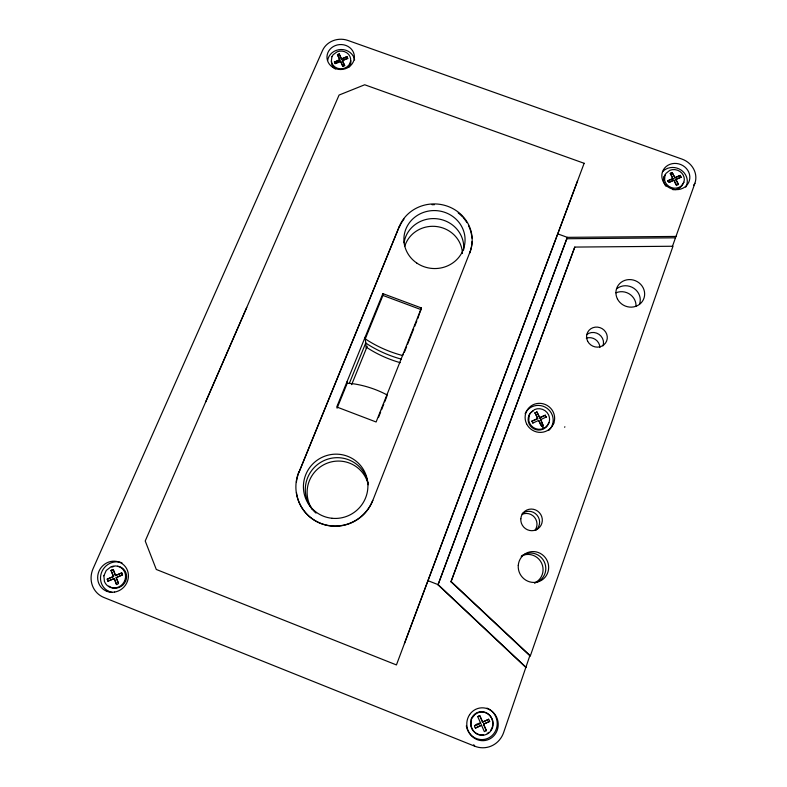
<?xml version="1.0" encoding="UTF-8"?>
<svg xmlns="http://www.w3.org/2000/svg" width="787" height="787" viewBox="0 0 787 787"><rect width="100%" height="100%" fill="white"/><g stroke="black" fill="none" stroke-linecap="round" stroke-linejoin="round"><path stroke-width="1.18" d="M399.314 226.479L299.04 472.141L399.314 226.479A37.717 35.72 4.7 0 1 447.823 206.342A37.717 35.72 4.7 0 1 469.839 252.352L469.711 253.02A37.648 35.661 4.7 0 0 472.033 241.629M403.092 354.13L402.61 355.537A121.778 115.414 4.7 0 1 367.086 340.073L365.296 338.794L382.935 295.43L382.856 293.62L421.429 307.973L417.73 318.666M664.897 175.481L664.622 180.272L665.487 182.614A10.064 9.218 20.6 0 0 676.456 188.093L678.906 187.404A10.064 9.218 20.6 0 0 683.234 175.108L681.749 173.032A10.064 9.218 20.6 0 0 669.845 170.336L666.018 173.347L663.962 177.055M471.541 719.466L471 725.466L471.866 728.398A11.677 11.146 81 0 0 483.907 735.196L486.691 734.32A11.677 11.146 81 0 0 492.111 718.905L490.557 716.308A11.677 11.146 81 0 0 477.325 713.002L474.866 714.596L471.246 719.111M529.208 415.261L528.766 420.573L529.612 423.17A10.575 10.241 30.6 0 0 541.003 429.21L543.61 428.453A10.575 10.241 30.6 0 0 548.549 414.808L547.054 412.516A10.575 10.241 30.6 0 0 534.58 409.555L530.458 412.9L528.716 416.048M672.383 246.518L694.911 183.292A20.236 18.514 20.6 0 0 681.975 159.092L347.933 40.452A19.596 17.826 -2.5 0 0 322.513 50.525L93.073 568.696A22.744 21.426 -50.5 0 0 103.923 597.49L474.738 746.204A23.502 22.41 81 0 0 503.601 732.628L529.828 655.728L450.981 581.78L574.776 247.079L672.983 246.242L530.349 655.827L529.828 655.728M564.673 427.282L564.859 426.731M450.981 581.78L574.776 247.079M525.775 667.366L438.015 584.83L567.319 237.349L676.407 236.434M296.433 492.475A39.901 39.37 -38.2 0 0 331.022 526.021A39.901 39.37 -38.2 0 0 372.733 500.64L469.839 252.352M421.429 307.973L376.117 421.989L336.738 406.977L382.856 293.62M378.458 417.543L380.672 411.955M381.567 409.722L383.79 404.125M384.676 401.891L386.899 396.294M404.39 352.271L406.613 346.664M407.499 344.431L413.726 328.75M414.621 326.507L416.844 320.909M337.072 408.207L347.254 383.171L346.978 381.813M349.33 383.358L365.739 342.955L367.509 344.204A120.067 113.928 4.7 0 0 401.39 359.157M351.651 384.656L367.254 346.201M667.543 181.049L672.865 178.806L670.396 173.297L672.167 172.55L674.882 177.655L672.167 172.55M672.865 178.806L670.396 173.297M674.882 177.655L680.204 175.412L681.109 177.114L675.787 179.367L678.512 184.492L676.741 185.25L674.016 180.115L669.511 182.309M678.512 184.492L675.787 179.367M674.636 178.049L680.204 175.412M675.541 179.761L681.109 177.114M543.148 425.403C533.891 402.934 550.703 443.042 538.682 420.376L532.868 423.081L531.963 421.193L537.649 418.684L535.071 412.831L536.96 411.995L539.666 417.651L536.96 411.995M683.854 182.24L682.85 183.794A10.024 9.188 20.6 0 1 672.885 189.687M531.963 421.193L537.777 418.487L535.071 412.831M532.868 423.081L532.091 420.996M693.622 185.22L694.911 183.292M538.682 420.376L540.807 425.295M545.204 415.349L546.109 417.228L545.204 415.349L539.538 417.848M548.982 422.708L548.421 423.465A10.536 10.201 30.7 0 1 531.914 427.528A10.536 10.201 30.7 0 1 533.271 410.755M552.376 424.96L553.812 423.062M438.015 584.83L567.319 237.349L557.727 233.867M474.453 725.84C490.94 720.607 470.095 723.597 475.466 728.073L481.546 725.221L475.466 728.073M482.549 722.053L488.697 719.298L482.638 722.141L479.745 715.668L477.719 716.613L480.611 723.086M483.484 724.178L489.642 721.423L483.484 724.178L486.386 730.67L484.359 731.625L481.457 725.122M541.387 426.052L543.286 425.216M534.944 413.027L536.832 412.191M539.666 417.651L545.342 415.152M540.443 419.737L546.247 417.041M116.683 584.574L114.371 578.514L107.967 581.15L107.199 579.134L113.603 576.487L111.036 570.388L113.338 576.438M111.036 570.388L113.082 569.503L115.384 575.543L121.769 572.916L122.546 574.933L117.44 577.166M107.199 579.134L113.603 576.487M115.384 575.543L121.769 572.916M107.967 581.15L114.371 578.514M114.105 578.465L116.417 584.534L118.463 583.629L116.151 577.56L122.28 574.874L121.513 572.857M111.311 570.447L113.348 569.552L115.65 575.592M670.15 173.691L671.921 172.943M673.111 178.413L667.779 180.666L668.684 182.368L674.016 180.115M335.203 63.757L334.445 62.124L339.817 59.989L337.466 54.637L339.256 53.919L341.607 59.281L346.929 56.654L341.558 58.789M337.515 55.12L339.256 53.919M334.445 62.124L339.768 59.507L337.466 54.637M346.929 56.654L347.697 58.277L342.325 60.422L344.637 65.301L342.886 66.501L340.535 61.13L335.154 63.275L334.386 61.642M336.285 63.324L339.502 62.045M344.676 65.783L342.375 60.904L347.697 58.277M342.837 66.019L344.637 65.301M566.709 238.736L675.413 237.822M347.254 383.171L353.934 383.869A107.485 106.048 -38.8 0 1 385.01 393.854L387.342 395.182L387.293 393.884M106.668 591.224L109.423 591.588M124.612 580.944L125.645 581.121A11.264 10.615 -50.7 0 0 117.499 566.247M116.151 577.56L118.345 582.665M577.619 180.735L404.41 643.609M399.265 227.177L399.314 227.187A37.648 35.661 4.7 0 1 403.997 219.081M382.935 295.43L421.291 309.704M246.754 307.432L205.643 402M427.961 580.668L438.172 584.662L526.277 667.514M366.171 346.988L367.913 348.228A118.414 112.482 4.8 0 0 400.209 362.669M451.187 581.603L530.349 655.827M492.475 727.827L492.101 727.444A11.628 11.097 81.1 0 1 490.763 730.12M477.719 716.613L479.824 715.757L482.638 722.141M473.725 744.699L474.738 746.204M679.948 175.806L680.863 177.508M674.311 181.531L676.495 185.634M346.969 57.146L347.736 58.769M339.305 54.411L341.607 59.281M342.886 66.501L340.535 61.13M488.609 719.21L489.642 721.423M483.572 724.266L486.386 730.67M107.475 579.183L108.242 581.199M372.733 500.64L372.684 500.394A39.98 39.439 -38.1 0 1 320.85 523.385A39.98 39.439 -38.1 0 1 298.853 471.846M365.129 337.21L366.329 348.474M350.028 63.167L350.185 65.085M586.295 338.164A10.093 9.611 26.2 0 1 599.891 347.529M522.145 555.681A14.983 14.56 60.2 0 1 541.663 563.256A14.983 14.56 60.2 0 1 534.707 582.882M615.985 292.813A14.018 13.192 24.8 0 1 636.014 306.438M404.764 246.301A29.444 27.968 4.8 0 1 436.618 226.538A29.444 27.968 4.8 0 1 462.451 253.493M312.282 509.396A31.136 30.732 -40.3 0 1 325.877 463.72A31.136 30.732 -40.3 0 1 368.277 484.743M522.194 514.314A10.546 10.27 51.3 0 1 535.18 529.995M586.659 334.623A10.28 9.769 26 0 1 599.025 334.357A10.28 9.769 26 0 1 602.99 345.867M616.811 288.711A14.274 13.409 24.7 0 1 633.938 288.347A14.274 13.409 24.7 0 1 639.556 304.175M404.056 242.76A30.014 28.47 4.7 0 1 437.297 218.816A30.014 28.47 4.7 0 1 463.622 249.981M521.22 556.36A15.268 14.825 59.8 0 1 544.161 561.584A15.268 14.825 59.8 0 1 534.54 582.951M316.02 513.114A31.765 31.342 -39.2 0 1 321.263 462.008A31.765 31.342 -39.2 0 1 367.952 482.972M522.214 513.626A10.733 10.457 50.8 0 1 537.098 515.229A10.733 10.457 50.8 0 1 535.908 530.163M125.625 581.15A11.264 10.615 -50.7 0 1 108.813 586.079M111.911 567.132A11.264 10.615 -50.7 0 1 113.731 566.512M432.033 204.728A37.648 35.661 4.7 0 1 434.493 204.679M458.191 212.893A37.648 35.661 4.7 0 1 462.618 216.966M463.405 217.851A37.648 35.661 4.7 0 1 466.917 222.642M468.609 225.741A37.648 35.661 4.7 0 1 471.954 238.107M296.394 482.146A39.901 39.37 -38.2 0 1 298.617 473.203M487.015 708.133A16.291 15.533 81.1 0 1 493.429 734.143A16.291 15.533 81.1 0 1 467.98 730.857M467.527 729.903A16.291 15.533 81.1 0 1 466.327 725.821M350.766 60.53A9.719 8.854 -2.5 0 1 348.946 67.121M335.331 69.01A9.719 8.854 -2.5 0 1 331.514 60.894M525.136 413.696A14.756 14.284 30.7 0 1 546.857 408.168A14.756 14.284 30.7 0 1 548.795 430.381M662.457 171.861A14.038 12.858 20.6 0 1 680.962 169.972A14.038 12.858 20.6 0 1 685.693 187.188M483.562 734.783A11.628 11.097 81.1 0 1 470.626 724.463A11.628 11.097 81.1 0 1 481.034 711.694A11.628 11.097 81.1 0 1 492.78 723.479M492.731 724.493A11.628 11.097 81.1 0 1 492.396 726.48M488.796 732.323A11.628 11.097 81.1 0 1 487.202 733.464M112.256 592.395A15.77 14.855 -50.7 0 1 101.307 573.123A15.77 14.855 -50.7 0 1 121.995 562.833M327.658 60.501A13.605 12.385 -2.5 0 1 340.987 49.512A13.605 12.385 -2.5 0 1 354.612 59.999M666.018 186.253A10.024 9.188 20.6 0 1 664.553 184.168M664.189 183.42A10.024 9.188 20.6 0 1 665.074 174.93M103.884 575.799L104.425 581.455A11.303 10.654 -50.6 0 0 115.728 587.909L118.512 587.082A11.303 10.654 -50.6 0 0 124.867 572.493L123.529 570.034A11.303 10.654 -50.6 0 0 110.829 566.896L106.235 570.477L103.884 575.799M331.927 56.703L331.317 61.278L332.006 63.501A9.749 8.873 -2.5 0 0 342.365 68.725L344.814 68.076A9.749 8.873 -2.5 0 0 349.92 56.369L348.621 54.392A9.749 8.873 -2.5 0 0 337.131 51.814L333.176 54.677L331.927 56.703M584.141 163.293L396.432 664.936L156.298 569.473L145.221 541.003L339.079 95.05L364.706 84.77L584.141 163.293M587.633 341.174A10.467 9.936 25.8 0 0 605.547 343.024A10.467 9.936 25.8 0 0 597.608 327.126A10.467 9.936 25.8 0 0 587.633 341.174M332.498 67.121A13.713 12.484 -2.5 0 0 354.307 58.386A13.713 12.484 -2.5 0 0 335.242 45.616A13.713 12.484 -2.5 0 0 332.498 67.121M518.269 565.391A15.563 15.101 59.3 0 0 540 581.111A15.563 15.101 59.3 0 0 542.066 554.51A15.563 15.101 59.3 0 0 518.269 565.391M617.441 298.962A14.53 13.635 24.5 0 0 642.3 301.48A14.53 13.635 24.5 0 0 631.115 279.651A14.53 13.635 24.5 0 0 617.441 298.962M663.362 181.836A14.166 12.966 20.6 0 0 687.622 184.256A14.166 12.966 20.6 0 0 676.515 163.489A14.166 12.966 20.6 0 0 663.362 181.836M469.662 714.586A16.448 15.691 81 0 0 481.083 740.597A16.448 15.691 81 0 0 496.764 717.567A16.448 15.691 81 0 0 469.662 714.586M526.562 423.78A14.894 14.412 30.5 0 0 552.071 426.406A14.894 14.412 30.5 0 0 541.003 403.406A14.894 14.412 30.5 0 0 526.562 423.78M416.785 263.055A30.595 28.981 4.7 0 0 464.94 242.524A30.595 28.981 4.7 0 0 421.734 213.1A30.595 28.981 4.7 0 0 416.785 263.055M331.996 518.279A32.415 31.982 -38 0 0 365.247 473.105A32.415 31.982 -38 0 0 309.753 467.498A32.415 31.982 -38 0 0 331.996 518.279M114.568 592.08A15.917 14.992 -50.5 0 0 125.526 566.915A15.917 14.992 -50.5 0 0 99.024 571.155A15.917 14.992 -50.5 0 0 114.568 592.08M520.817 518.741A10.939 10.654 50.3 0 0 536.183 529.769A10.939 10.654 50.3 0 0 537.659 511.127A10.939 10.654 50.3 0 0 520.817 518.741"/></g></svg>
